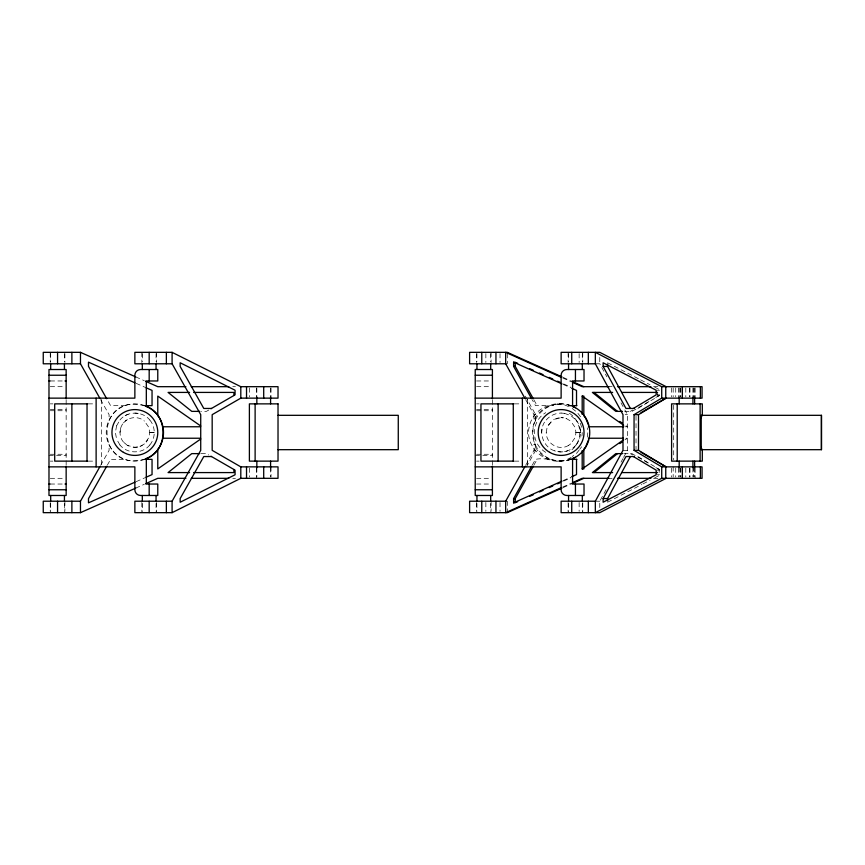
<?xml version="1.0" encoding="UTF-8"?>
<svg xmlns="http://www.w3.org/2000/svg" width="865" height="865" viewBox="0 0 865 865"><rect width="100%" height="100%" fill="white"/><g stroke="black" fill="none" stroke-linecap="round" stroke-linejoin="round"><path stroke-width="0.65" stroke-dasharray="4.33 3.24" d="M123.468 442.091C118.883 436.749 118.883 428.262 123.468 422.92M119.986 432.511L120.884 427.407M149.775 432.295L154.316 432.705L149.775 432.295L148.867 437.604L144.433 443.918M554.487 450.795C542.355 446.891 537.37 429.689 546.204 419.979M541.652 432.5L541.944 429.116M546.237 432.511L547.123 427.397L551.556 421.082M576.036 432.295L580.566 432.705L576.036 432.295L575.117 437.604L570.695 443.918M576.036 420.001C582.026 426.975 582.004 438.036 576.036 445.01M587.259 437.085L587.854 432.5L587.259 427.916M116.57 425.839L115.402 432.5L116.58 439.15M525.336 396.17L535.64 414.67L535.64 420.531L534.008 420.531C536.906 413.557 543.134 408.031 550.281 405.642M535.64 420.531C529.715 430.132 535.543 440.458 535.64 450.33L525.336 468.83M116.58 425.85L119.954 419.979M599.78 507.571L599.78 501.213L606.862 488.195M621.005 462.159L622.941 458.612M623.579 457.423L627.439 450.33L627.439 414.67L624.865 409.934M525.639 465.359L534.008 450.33L534.008 444.469L535.64 444.469M532.267 465.132L535.478 459.358C547.307 456.828 559.104 463.705 570.554 459.315M533.9 465.132L537.122 459.358M100.643 465.359L109.098 450.33L109.098 444.469M107.336 465.132L110.59 459.358L125.533 459.358M146.261 442.069L147.753 439.939M149.786 445.01C155.732 438.036 155.765 426.975 149.786 420.001M548.226 425.061L553.687 419.59M579.074 450.146L577.106 452.741L572.208 456.536M579.734 449.281L581.604 446.816M119.954 420.001C127.22 410.832 142.509 410.886 149.796 420.001M123.468 422.931L125.306 421.082M149.786 444.999C142.509 454.157 127.231 454.103 119.943 444.988M546.204 420.001C549.87 415.643 555.514 413.038 561.147 413.048M576.036 444.999C570.932 451.173 561.947 453.574 554.454 450.762M149.775 432.695L154.316 432.305L149.775 432.695L148.856 427.397L144.423 421.071M576.025 432.695L580.577 432.305L576.025 432.695L575.106 427.397L570.684 421.071M625.276 439.766L627.46 438.231L624.79 438.231M127.436 419.59L125.306 421.082C130.788 416.422 139.341 416.584 144.433 421.082M144.433 443.907L139.946 446.513L134.843 447.41L127.393 445.389L129.793 446.513M568.565 445.41L570.684 443.907M637.851 408.453L659.487 395.521M630.358 411.372L632.629 410.042M648.999 401.447L631.991 411.372L623.751 411.372M655.8 397.478L659.195 395.5L659.195 392.418M208.735 410.042L206.443 411.372L201.113 411.372M607.576 502.23L641.765 484.53M642.944 483.924L650.015 480.259M654.729 477.826L659.444 475.382M125.122 415.654L128.204 414.205M139.946 446.502L142.303 445.399M568.565 445.399C559.136 451.281 546.02 443.788 546.226 432.5M563.212 480.562L570.468 477.307M563.634 481.102L570.889 477.848M562.758 487.038L571.257 483.221M563.169 487.579L570.457 484.303M136.162 481.654L144.715 477.848M135.686 488.13L144.271 484.303M571.235 457.293C550.572 470.409 522.46 448.265 529.694 425.093C533.965 407.631 554.606 399.716 570.554 405.685M571.214 458.331L568.748 459.358L571.343 459.358M568.478 460.158L570.381 459.358M145.309 458.904C94.285 474.312 94.285 390.688 145.309 406.096M558.552 417.817L553.687 419.601L561.147 417.59M564.51 451.671L567.797 450.773M561.147 403.868L551.913 405.642L535.478 405.642L532.267 399.868M137.438 447.162L132.302 447.194M134.897 413.059L138.27 413.351M596.45 363.787L599.78 363.787L606.862 376.805M50.3 380.968L63.642 380.968M476.55 380.968L491.082 380.968M50.3 386.687L64.832 386.687M232.772 386.687L235.442 386.687M476.55 386.687L491.082 386.687M609.414 386.687L612.106 386.687M653.583 386.687L657.919 386.687M657.292 390.234L659.508 390.234M657.292 394.84L659.508 394.84M659.195 395.5L657.562 395.5L657.562 392.418M50.3 403.868L52.938 403.868M88.219 403.868L94.209 403.868M476.55 403.868L479.188 403.868M514.48 403.868L521.671 403.868M125.533 405.642L110.59 405.642L107.336 399.868M571.343 405.642L568.748 405.642L573.679 407.707M50.3 409.599L66.151 409.599M476.55 409.599L492.412 409.599M50.3 410.734L66.151 410.734M476.55 410.734L492.412 410.734M525.639 399.641L534.008 414.67L535.64 414.67M625.211 414.67L627.439 414.67M624.79 426.769L627.46 426.769L625.276 425.234M534.008 450.33L535.64 450.33M622.995 450.33L627.439 450.33M201.113 453.628L206.443 453.628L208.735 454.958M623.751 453.628L631.991 453.628L648.999 463.554M50.3 454.266L66.151 454.266M476.55 454.266L492.412 454.266M48.981 455.401L66.151 455.401M475.231 455.401L492.412 455.401M50.3 461.132L52.938 461.132M88.219 461.132L94.209 461.132M476.55 461.132L479.188 461.132M514.48 461.132L521.671 461.132M557.06 461.132L561.147 461.132M659.195 472.582L659.195 469.5L657.562 469.5L657.562 471.555M657.292 470.16L659.508 470.16M657.292 474.766L659.508 474.766M50.3 478.313L64.832 478.313M232.772 478.313L235.442 478.313M476.55 478.313L491.082 478.313M609.414 478.313L612.106 478.313M653.583 478.313L657.919 478.313M50.3 484.032L63.642 484.032M476.55 484.032L491.082 484.032M596.45 501.213L599.78 501.213M561.093 451.941L557.774 451.649M561.093 413.059L564.521 413.351M563.731 417.817L561.093 417.579L566.251 418.498M557.06 403.868L564.402 404.842L571.235 407.707M564.477 413.34L570.868 415.665L576.047 420.001M568.478 404.842L570.381 405.642M550.281 459.358C543.134 456.969 536.906 451.443 534.008 444.469M135.686 376.87L144.271 380.697M136.162 383.346L144.715 387.152M563.169 377.421L570.457 380.697M562.758 377.962L571.257 381.779M563.634 383.898L570.889 387.152M563.212 384.438L570.468 387.693M127.393 445.389L123.468 442.08M566.197 418.487L570.684 421.082M607.576 362.77L639.408 379.248M640.587 379.854L650.015 384.741M654.729 387.174L659.444 389.618M655.8 467.522L659.195 469.5M630.358 453.628L632.629 454.958M637.851 456.547L659.487 469.479M572.208 408.464L577.106 412.259L581.604 418.184M119.954 444.999L116.57 439.139M100.643 399.641L109.098 414.67L109.098 420.531M533.9 399.868L537.122 405.642M621.005 402.841L624.227 408.756M580.285 429.127L580.588 432.5M695.125 387.963L695.125 398.138M695.125 468.127L695.125 478.313M694.627 388.017L694.627 397.262M694.627 467.738L694.627 476.983M693.384 387.963L693.384 398.138M693.384 466.862L693.384 477.037M692.93 388.017L692.93 397.262M692.93 467.738L692.93 476.983M689.892 387.963L689.892 396.873M689.892 468.127L689.892 477.037M689.762 387.963L689.762 396.873M689.762 468.127L689.762 477.037M685.815 387.963L685.815 396.873M685.815 468.127L685.815 477.037M680.885 388.017L680.885 397.262M680.885 467.738L680.885 476.983M680.571 387.963L680.571 396.873M680.571 468.127L680.571 477.037M679.187 388.017L679.187 397.262M679.187 467.738L679.187 476.983M678.733 387.963L678.733 396.873M678.733 468.127L678.733 477.037M675.727 387.963L675.727 396.873M675.727 468.127L675.727 477.037M673.694 405.198L673.694 459.802M673.165 387.963L673.165 396.873M673.165 466.862L673.165 477.037M671.64 387.963L671.64 396.873M671.64 468.127L671.64 477.037M636.024 415.989L636.024 449.011M599.78 357.429L599.78 363.787M582.761 352.336L582.761 362.511M582.761 502.489L582.761 512.664M582.307 353.655L582.307 361.581M582.307 503.419L582.307 511.345M579.139 353.612L579.139 362.511M579.139 502.489L579.139 511.388M568.565 353.655L568.565 361.581M568.565 503.419L568.565 511.345M568.11 352.336L568.11 362.511M568.11 502.489L568.11 512.664M534.008 414.67L534.008 420.531M527.618 399.489L527.618 465.511M507.301 353.612L507.301 363.787M507.301 501.213L507.301 511.388M500.024 353.612L500.024 362.511M500.024 502.489L500.024 511.388M492.412 400.16L492.412 464.84M491.093 352.336L491.093 362.511M491.093 501.213L491.093 511.388M490.693 353.655L490.693 361.581M490.693 503.419L490.693 511.345M485.86 353.612L485.86 362.511M485.86 502.489L485.86 511.388M476.95 353.655L476.95 361.581M476.95 503.419L476.95 511.345M476.539 353.612L476.539 362.511M476.539 502.489L476.539 511.388M271.037 387.963L271.037 398.138M271.037 466.862L271.037 477.037M270.583 388.017L270.583 397.262M270.583 467.738L270.583 476.983M256.84 388.017L256.84 397.262M256.84 467.738L256.84 476.983M256.375 387.963L256.375 398.138M256.375 468.127L256.375 478.313M249.39 387.963L249.39 396.873M249.39 468.127L249.39 477.037M156.511 352.336L156.511 362.511M156.511 502.489L156.511 512.664M156.057 353.655L156.057 361.581M156.057 503.419L156.057 511.345M142.314 353.655L142.314 361.581M142.314 503.419L142.314 511.345M141.849 352.336L141.849 362.511M141.849 502.489L141.849 512.664M101.367 399.489L101.367 465.511M66.151 400.16L66.151 464.84M64.897 353.612L64.897 362.511M64.897 501.213L64.897 511.388M64.432 353.655L64.432 361.581M64.432 503.419L64.432 511.345M50.689 353.655L50.689 361.581M50.689 503.419L50.689 511.345M50.235 352.336L50.235 362.511M50.235 502.489L50.235 511.388M570.911 459.401A28.632 28.632 0 0 1 532.494 432.5A28.632 28.632 0 0 1 570.911 405.599M580.22 423.18A22.901 22.674 -90 0 1 582.059 430.11M582.188 432.5A22.901 22.674 -90 0 1 581.907 436.09M569.408 413.286A22.901 22.674 -90 0 1 569.408 451.714M545.729 452.341A22.901 22.674 -90 0 1 545.729 412.659M144.65 459.401A28.632 28.632 0 0 1 106.233 432.5A28.632 28.632 0 0 1 144.65 405.599"/><path stroke-width="1.3" d="M701.374 447.378L701.223 449.681L821.447 449.681L821.447 415.319L701.223 415.319L701.223 449.681M821.447 415.319L821.447 449.681M588.524 439.907L585.692 446.816L583.821 449.281L583.821 468.917L582.188 468.917L582.188 450.589M633.407 456.547L656.178 470.16L656.178 474.766L603.132 502.23L603.132 498.554L625.957 456.547L634.132 456.547M607.576 501.008L607.576 498.554L630.401 456.547M524.99 466.516L505.668 501.213L505.668 512.664L561.536 487.579M517.659 501.754L513.605 502.835L513.605 498.64L531.618 466.289M515.237 502.835L515.237 498.64L533.262 466.289M80.467 501.213L43.25 501.213L43.25 512.664L80.467 512.664L80.467 501.213L99.994 466.516M106.687 466.289L88.49 498.64L88.49 502.835L134.929 482.194M172.092 501.213L134.864 501.213L134.864 512.664L172.092 512.664L172.092 501.213L200.723 450.33L200.723 414.67L172.092 363.787L172.092 352.336L134.864 352.336L134.864 363.787L172.092 363.787M594.017 472.582L617.469 453.628M582.188 468.917L623.643 439.766M619.816 443.594L622 442.058M200.756 438.998L157.776 468.917L157.776 449.281M633.407 408.453L656.178 394.84L656.178 390.234L603.132 362.77L603.132 366.446L625.957 408.453L634.132 408.453M634.056 414.67L661.714 398.138L702.066 398.138L702.066 386.687L661.714 386.687L595.336 352.336L595.336 363.787L622.995 414.67L622.995 450.33L595.336 501.213L595.336 512.664L661.714 478.313L702.066 478.313L702.066 466.862L661.714 466.862L634.056 450.33L634.056 414.67L638.5 414.67L666.158 398.138M641.062 412.692L665.996 398.138M211.028 408.723L235.075 394.84L235.075 390.234L180.158 362.77L180.158 366.446L203.783 408.453L211.493 408.453M172.092 352.336L240.805 386.687L278.022 386.687L278.022 398.138L240.805 398.138L212.174 414.67L212.174 450.33L240.805 466.862L278.022 466.862L278.022 478.313L240.805 478.313L172.092 512.664M666.158 478.313L599.78 512.664L561.126 512.664L561.126 501.213L595.736 501.213M513.605 502.835L562.001 481.102M571.679 476.756L576.523 474.593L576.523 459.358M529.758 496.315L533.391 494.683M539.436 491.969L543.069 490.347M549.113 487.622L552.746 486M557.579 483.827L560.001 482.735M572.468 482.67L582.188 478.313L609.133 478.313M561.958 488.13L507.301 512.664L469.608 512.664L469.608 501.213L506.09 501.213M571.679 483.762L583.821 478.313M145.936 477.307L152.045 474.593L152.045 459.358L145.504 459.358M80.467 512.664L135.686 488.13M145.504 483.762L157.776 478.313L185.899 478.313M145.45 458.839C168.935 451.227 168.935 413.773 145.45 406.161M575.441 457.293L572.576 458.482L572.576 484.032L584.026 484.032L584.026 495.483L566.845 495.483A5.731 5.731 0 0 1 561.126 489.763L561.126 466.862L475.231 466.862M135.686 376.87L80.467 352.336L43.25 352.336L43.25 363.787L80.467 363.787L99.994 398.484M531.618 398.711L513.605 366.36L513.605 362.165L517.659 363.246M506.09 363.787L469.608 363.787L469.608 352.336L507.301 352.336L561.958 376.87M595.736 363.787L561.126 363.787L561.126 352.336L599.78 352.336L666.158 386.687M513.605 366.36L515.237 366.36L533.262 398.711M603.132 366.446L607.576 366.446L630.401 408.453M48.981 375.237L66.151 375.237M475.231 375.237L492.412 375.237M48.981 380.968L50.127 380.968M65.005 380.968L66.151 380.968M185.899 386.687L157.776 386.687L145.504 381.238M191.251 386.687L228.749 386.687M609.133 386.687L582.188 386.687L572.468 382.33M617.502 386.687L650.891 386.687M189.586 392.418L168.08 392.418L191.771 411.372L199.772 411.372M193.619 392.418L233.928 392.418L233.928 395.5M612.647 392.418L592.384 392.418L615.837 411.372L622.432 411.372M621.654 392.418L657.562 392.418M582.188 414.411L582.188 396.084L583.821 396.084L583.821 415.719L585.692 418.184L588.524 425.093M48.981 398.138L134.864 398.138L134.864 375.237A5.731 5.731 0 0 1 140.595 369.517L157.776 369.517L157.776 380.968L146.326 380.968L146.326 406.518M475.231 398.138L561.126 398.138L561.126 375.237A5.731 5.731 0 0 1 566.845 369.517L584.026 369.517L584.026 380.968L572.576 380.968L572.576 406.518L575.441 407.707M87.495 403.868L54.7 403.868L54.7 461.132L87.495 461.132M513.756 403.868L480.951 403.868L480.951 461.132L513.756 461.132M145.504 405.642L152.045 405.642L152.045 390.407L145.936 387.693M571.679 405.642L576.858 405.642M278.022 415.319L398.268 415.319L398.268 449.681L278.022 449.681M162.75 426.769L200.518 426.769M588.438 426.769L623.449 426.769M162.75 438.231L200.518 438.231M588.438 438.231L623.449 438.231M634.056 450.33L638.5 450.33L666.158 466.862M199.772 453.628L191.771 453.628L168.08 472.582L189.586 472.582M622.432 453.628L615.837 453.628L592.384 472.582L612.647 472.582M211.493 456.547L203.783 456.547L180.158 498.554L180.158 502.23L235.075 474.766L235.075 470.16L211.028 456.277M571.679 459.358L576.858 459.358M48.981 466.862L134.864 466.862L134.864 489.763A5.731 5.731 0 0 0 140.595 495.483L157.776 495.483L157.776 484.032L146.326 484.032L146.326 458.482M193.619 472.582L233.928 472.582L233.928 469.5M621.654 472.582L657.562 472.582M191.251 478.313L228.749 478.313M617.502 478.313L650.891 478.313M48.981 484.032L50.127 484.032M65.005 484.032L66.151 484.032M48.981 489.763L66.151 489.763M475.231 489.763L492.412 489.763M513.605 498.64L515.237 498.64M603.132 498.554L607.576 498.554M134.929 382.806L88.49 362.165L88.49 366.36L106.687 398.711M571.679 381.238L583.821 386.687M561.536 377.421L505.668 352.336L505.668 363.787L524.99 398.484M529.758 368.685L533.391 370.317M539.436 373.031L543.069 374.653M549.113 377.378L552.746 379M557.579 381.173L560.001 382.265M513.605 362.165L562.001 383.898M571.679 388.244L576.523 390.407L576.523 405.642M641.062 452.309L665.996 466.862M200.756 426.002L157.776 396.084L157.776 415.719M619.816 421.406L622 422.942M582.188 396.084L623.643 425.234M594.017 392.418L617.469 411.372M701.223 415.319L701.374 417.622M702.315 415.86L702.315 403.868L671.597 403.868L671.597 461.132L702.315 461.132L702.315 449.14M700.369 386.687L700.369 398.138M700.369 466.862L700.369 478.313M700.12 403.868L700.12 461.132M694.627 397.262L694.627 403.868M694.627 461.132L694.627 467.738M692.93 397.262L692.93 403.868M692.93 461.132L692.93 467.738M682.355 386.687L682.355 398.138M682.355 466.862L682.355 478.313M679.187 397.262L679.187 403.868M679.187 461.132L679.187 467.738M677.219 403.868L677.219 461.132M665.758 386.687L665.758 398.138M665.758 466.862L665.758 478.313M661.714 386.687L661.714 398.138M661.714 466.862L661.714 478.313M638.5 414.67L638.5 450.33M607.576 363.992L607.576 366.446M588.33 352.336L588.33 363.787M588.33 501.213L588.33 512.664M582.307 364.23L582.307 369.517M582.307 495.483L582.307 500.77M575.441 369.517L575.441 380.968M575.441 484.032L575.441 495.483M571.733 352.336L571.733 363.787M571.733 501.213L571.733 512.664M568.565 364.23L568.565 369.517M568.565 495.483L568.565 500.77M522.374 398.138L522.374 466.862M515.237 362.165L515.237 366.36M513.28 403.868L513.28 461.132M498.132 403.868L498.132 461.132M495.948 352.336L495.948 363.787M495.948 501.213L495.948 512.664M492.412 398.819L492.412 369.517L475.231 369.517L475.231 495.483L492.412 495.483L492.412 466.181M490.693 364.23L490.693 369.517M490.693 495.483L490.693 500.77M481.773 352.336L481.773 363.787M481.773 501.213L481.773 512.664M476.95 364.23L476.95 369.517M476.95 495.483L476.95 500.77M270.583 397.262L270.583 403.868M270.583 461.132L270.583 467.738M263.706 386.687L263.706 398.138M263.706 466.862L263.706 478.313M256.84 397.262L256.84 403.868M256.84 461.132L256.84 467.738M255.121 403.868L255.121 461.132M246.525 386.687L246.525 398.138M246.525 466.862L246.525 478.313M240.805 386.687L240.805 398.138M240.805 466.862L240.805 478.313M166.361 352.336L166.361 363.787M166.361 501.213L166.361 512.664M156.057 364.23L156.057 369.517M156.057 495.483L156.057 500.77M149.18 352.336L149.18 363.787M149.18 369.517L149.18 380.968M149.18 484.032L149.18 495.483M149.18 501.213L149.18 512.664M142.314 364.23L142.314 369.517M142.314 495.483L142.314 500.77M96.123 398.138L96.123 466.862M87.03 403.868L87.03 461.132M80.467 352.336L80.467 363.787M71.882 352.336L71.882 363.787M71.882 403.868L71.882 461.132M71.882 501.213L71.882 512.664M66.151 398.819L66.151 369.517L48.981 369.517L48.981 495.483L66.151 495.483L66.151 466.181M64.432 364.23L64.432 369.517M64.432 495.483L64.432 500.77M57.566 352.336L57.566 363.787M57.566 501.213L57.566 512.664M50.689 364.23L50.689 369.517M50.689 495.483L50.689 500.77M572.079 406.053A28.632 28.632 0 0 1 572.079 458.947M145.828 406.053A28.632 28.632 0 0 1 145.828 458.947M278.022 403.868L249.39 403.868L249.39 461.132L278.022 461.132L278.022 403.868M549.664 452.341A22.901 22.901 0 0 0 584.026 432.5A22.901 22.901 0 0 0 549.664 412.659A22.901 22.901 0 0 0 549.664 452.341M123.414 452.341A22.901 22.901 0 0 0 157.776 432.5A22.901 22.901 0 0 0 123.414 412.659A22.901 22.901 0 0 0 123.414 452.341"/></g></svg>
